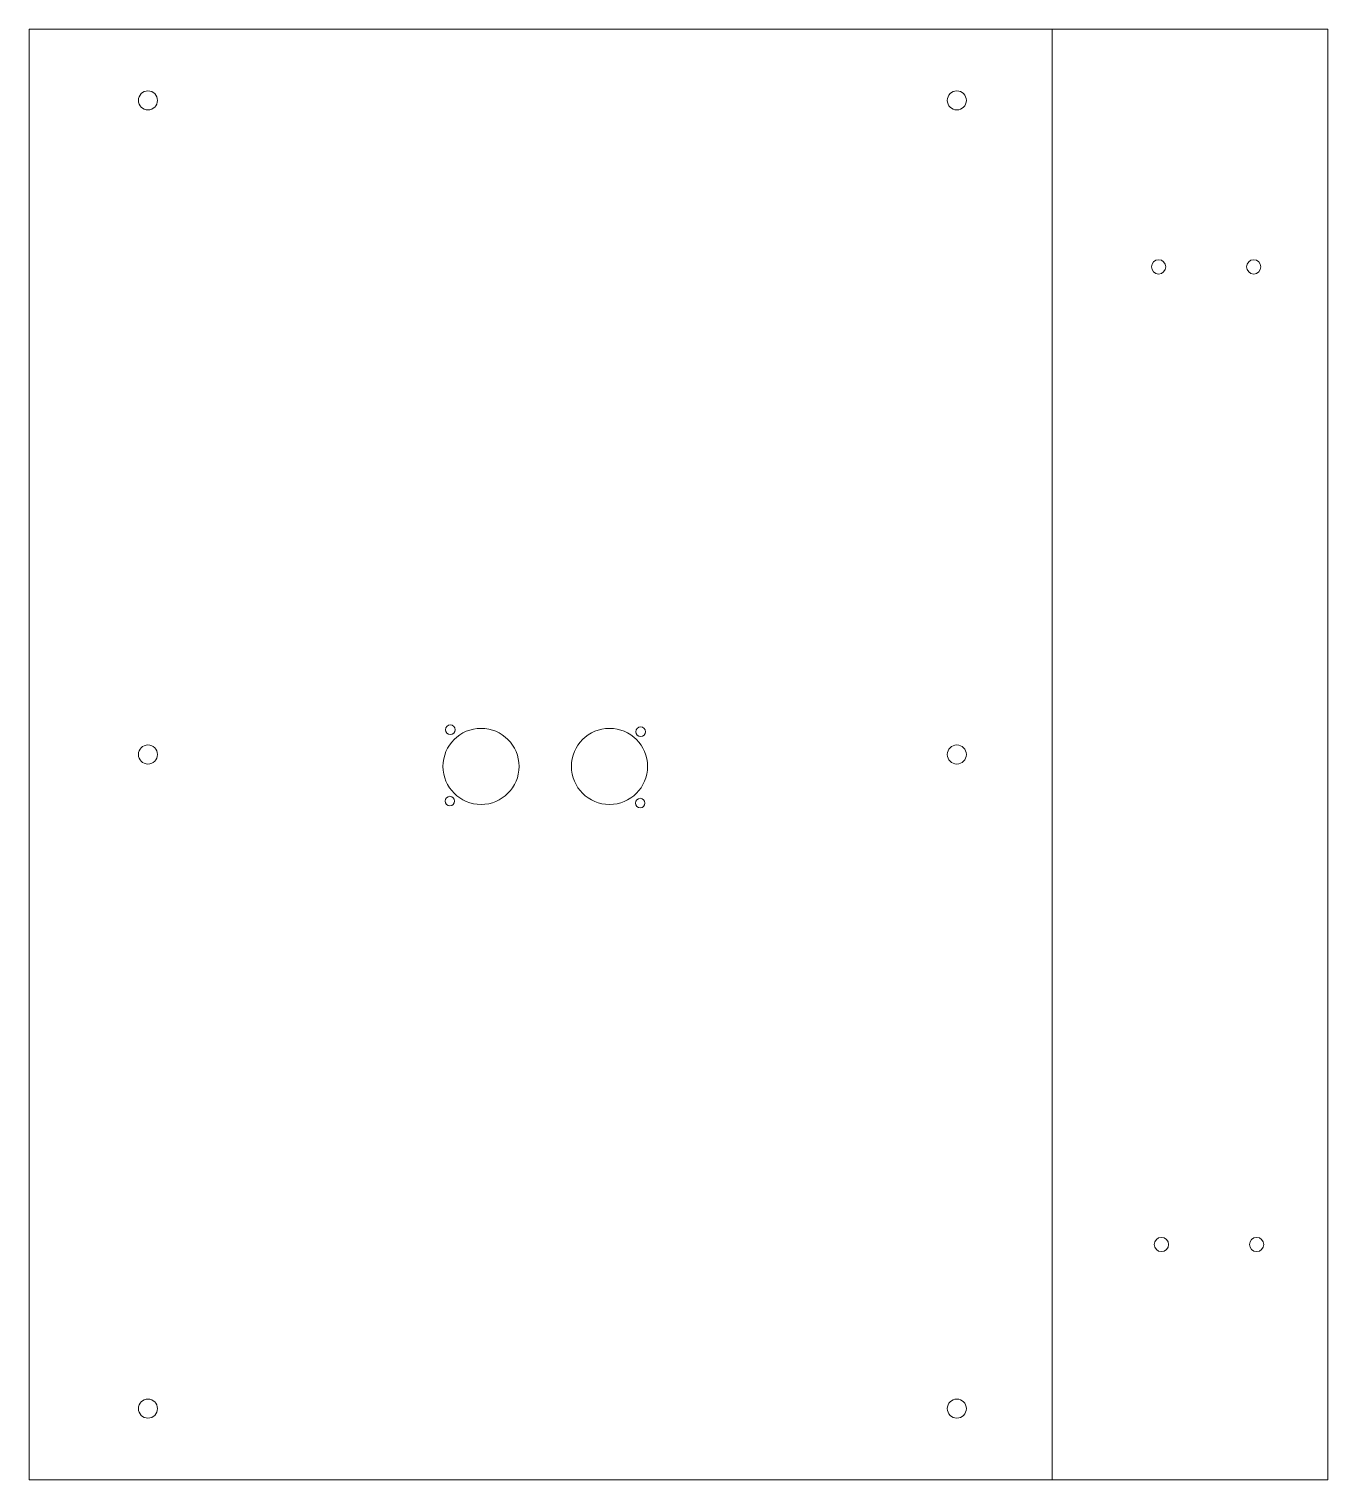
# Model space of a CAD drawing. Header units: millimetres. Extents: x 0 to 273, y 0 to 305.
import ezdxf

# ---------------------------------------------------------------- set-up
doc = ezdxf.new("R2010")
doc.units = ezdxf.units.MM

msp = doc.modelspace()

# ---------------------------------------------------------------- linework, layer by layer
at = {"color": 7, "linetype": 'Continuous', "lineweight": 15}
for p, q in [((273, 305), (0, 305)), ((0, 305), (0, 0)), ((215, 0), (215, 305)), ((273, 305), (273, 0)), ((0, 0), (273, 0))]:
    msp.add_line(p, q, dxfattribs=at)
for centre, radius in [((25, 290), 2), ((195, 290), 2), ((237.4, 255), 1.5), ((257.4, 255), 1.5), ((88.55, 157.71), 1), ((95, 150), 8), ((122, 150), 8), ((128.55, 157.29), 1), ((25, 152.5), 2), ((195, 152.5), 2), ((88.45, 142.71), 1), ((128.45, 142.29), 1), ((238, 49.5), 1.5), ((258, 49.5), 1.5), ((25, 15), 2), ((195, 15), 2)]:
    msp.add_circle(centre, radius, dxfattribs=at)

doc.saveas('drawing.dxf')
